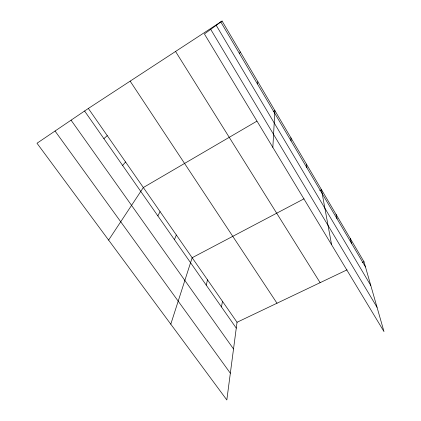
<?xml version="1.0" encoding="UTF-8"?>
<svg xmlns="http://www.w3.org/2000/svg" width="421" height="421" viewBox="0 0 421 421"><rect width="100%" height="100%" fill="white"/><g stroke="black" fill="none" stroke-linecap="round" stroke-linejoin="round"><path stroke-width="0.63" d="M272.84 147.376L274.902 110.644L273.213 111.633M88.347 108.46L237.034 322.27L226.824 399.95L37.001 143.245L88.347 108.46L222.088 21.05L363.997 261.767L383.999 331.606L204.406 33.964L222.088 21.05M221.451 306.925L222.483 301.341M257.384 83.895L257.878 81.763M206.222 285.122L207.527 279.839M170.789 324.175L192.155 257.731L304.03 198.807M174.436 239.628L176.341 234.997M157.849 215.884L160.08 211.605M239.412 53.467L240.286 51.92M108.613 240.091L143.335 187.529L256.857 121.19M122.622 165.453L125.569 161.98M103.903 138.662L107.244 135.636M319.723 190.539L321.465 189.618L331.585 244.733M237.034 322.27L347.057 269.84M362.244 262.604L363.997 261.767M55.046 131.02L230.34 373.206M71.06 120.169L233.523 348.977M84.584 111.007L236.265 328.133M130.152 81.137L276.997 303.225M175.557 51.462L320.118 282.68M210.71 29.359L377.042 307.304M216.22 25.334L370.801 285.522M220.82 21.976L365.486 266.961M350.235 238.423L351.488 243.259M336.063 214.384L337.068 218.841M306.42 164.101L306.883 167.726M290.906 137.788L291.074 140.951"/></g></svg>
